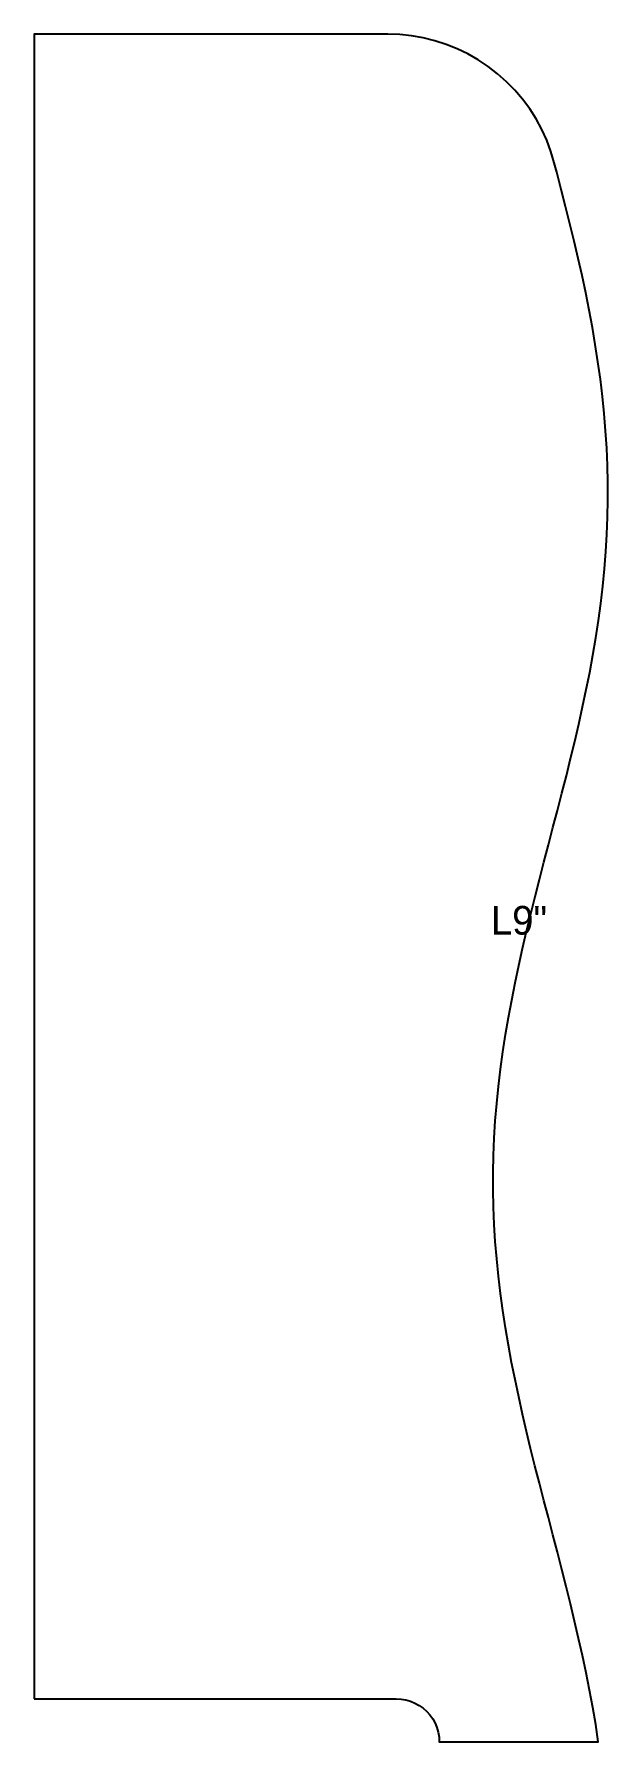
# Model space of a CAD drawing. Header units: inches. Extents: x 0 to 10, y -0.8 to 29.
import ezdxf
from ezdxf.enums import TextEntityAlignment as Align

# ---------------------------------------------------------------- set-up
doc = ezdxf.new("R2010")
doc.units = ezdxf.units.IN

msp = doc.modelspace()

# ---------------------------------------------------------------- linework, layer by layer
at = {"layer": 'OUTLINE'}
msp.add_lwpolyline([(0, 0), (6.312, 0), (6.312, 0), (6.396, -0.005), (6.479, -0.019), (6.56, -0.042), (6.638, -0.074), (6.712, -0.115), (6.78, -0.164), (6.843, -0.22), (6.899, -0.282), (6.948, -0.351), (6.988, -0.425), (7.02, -0.502), (7.044, -0.583), (7.058, -0.666), (7.062, -0.75), (7.688, -0.75), (9.833, -0.75), (9.787, -0.449), (9.736, -0.149), (9.681, 0.152), (9.621, 0.452), (9.557, 0.753), (9.49, 1.053), (9.42, 1.354), (9.348, 1.654), (9.273, 1.955), (9.197, 2.255), (9.119, 2.556), (9.041, 2.856), (8.962, 3.157), (8.883, 3.457), (8.806, 3.758), (8.729, 4.058), (8.654, 4.359), (8.582, 4.659), (8.512, 4.96), (8.445, 5.26), (8.381, 5.561), (8.321, 5.861), (8.266, 6.162), (8.215, 6.462), (8.168, 6.763), (8.127, 7.063), (8.092, 7.364), (8.062, 7.664), (8.037, 7.965), (8.019, 8.265), (8.007, 8.566), (8.001, 8.866), (8.001, 9.167), (8.007, 9.467), (8.02, 9.768), (8.038, 10.068), (8.063, 10.369), (8.093, 10.669), (8.129, 10.97), (8.17, 11.27), (8.216, 11.571), (8.267, 11.871), (8.323, 12.172), (8.383, 12.472), (8.447, 12.773), (8.514, 13.073), (8.584, 13.374), (8.657, 13.674), (8.732, 13.975), (8.809, 14.275), (8.886, 14.576), (8.965, 14.876), (9.043, 15.177), (9.122, 15.477), (9.199, 15.778), (9.276, 16.078), (9.35, 16.379), (9.423, 16.679), (9.493, 16.98), (9.56, 17.28), (9.623, 17.581), (9.683, 17.881), (9.738, 18.182), (9.789, 18.482), (9.835, 18.783), (9.875, 19.083), (9.911, 19.384), (9.94, 19.684), (9.964, 19.985), (9.982, 20.285), (9.994, 20.586), (9.999, 20.886), (9.999, 21.187), (9.992, 21.487), (9.979, 21.788), (9.96, 22.088), (9.936, 22.389), (9.905, 22.689), (9.869, 22.99), (9.827, 23.29), (9.78, 23.591), (9.729, 23.891), (9.673, 24.192), (9.613, 24.492), (9.549, 24.793), (9.481, 25.093), (9.411, 25.394), (9.338, 25.694), (9.263, 25.995), (9.186, 26.295), (9.108, 26.596), (9.066, 26.758), (9.007, 26.957), (8.934, 27.152), (8.847, 27.34), (8.748, 27.523), (8.637, 27.698), (8.513, 27.865), (8.379, 28.023), (8.234, 28.171), (8.078, 28.309), (7.914, 28.436), (7.741, 28.552), (7.561, 28.655), (7.374, 28.745), (7.181, 28.822), (6.984, 28.886), (6.782, 28.936), (6.578, 28.971), (6.371, 28.993), (6.164, 29), (0, 29)], close=True, dxfattribs=at)

# ---------------------------------------------------------------- texts
at = {"layer": 'LABELS'}
msp.add_text('L9"', height=0.5, dxfattribs=at).set_placement((8.45, 13.563), align=Align.MIDDLE_CENTER)

doc.saveas('drawing.dxf')
